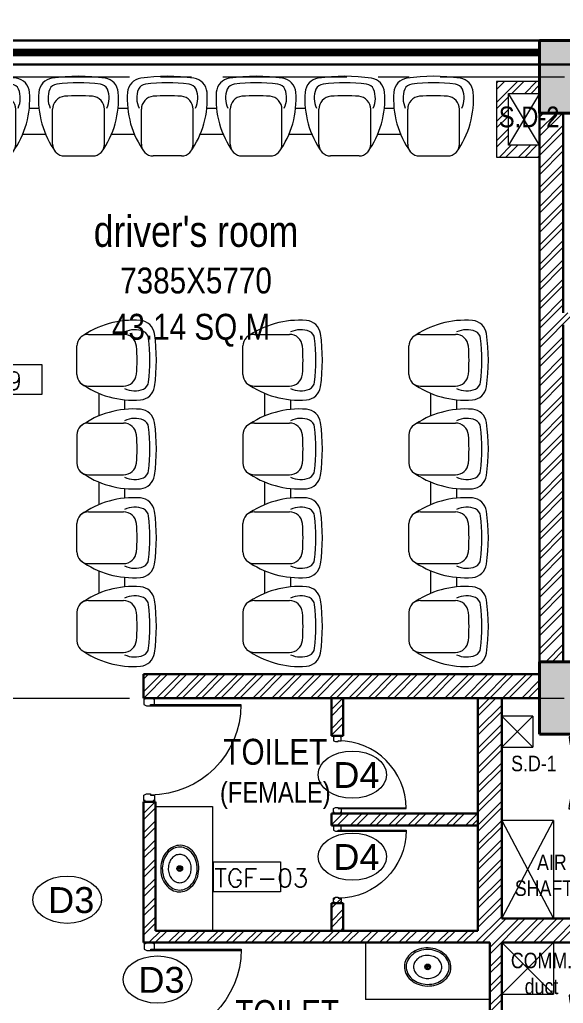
# Model space of a CAD drawing. Header units: millimetres. Extents: x 24487468 to 24959437, y -333213 to 842934.
# Drawn here: x 24743375 to 24748625, y 11110 to 20611 of the extents above; entities that cross this region are included whole.
import ezdxf

# ---------------------------------------------------------------- set-up
doc = ezdxf.new("R2010")
doc.units = ezdxf.units.MM
doc.header["$MEASUREMENT"] = 0
doc.linetypes.add('Centreline', pattern=[21, 12, -3, 3, -3])
doc.layers.get('0').update_dxf_attribs({"lineweight": 5})
for name, color, linetype, lineweight in [('A 0.13 dw', 175, 'Continuous', 5), ('A 0.13parapet partition', 32, 'Continuous', 13), ('A FURNITURE', 61, 'Continuous', 0), ('AREA', 7, 'Continuous', 5), ('COLUMN', 12, 'Continuous', 40), ('Fixture', 181, 'Continuous', 9), ('HACTH', 8, 'Continuous', 0), ('hatch', 9, 'Continuous', 0), ('p1 plan grid lck', 6, 'Continuous', 5), ('room number', 99, 'Continuous', 20), ('text', 7, 'Continuous', 15), ('TEXT ROOM', 3, 'Continuous', 15), ('wall', 53, 'Continuous', 15), ('Wall1', 37, 'Continuous', 30), ('WALL2', 4, 'Continuous', 15), ('win shutters', 140, 'Continuous', 25)]:
    doc.layers.add(name, color=color, linetype=linetype, lineweight=lineweight)
doc.styles.add('arial', font='times.ttf')
doc.styles.add('LABEL', font='arial.ttf', dxfattribs={"height": 18})
doc.styles.add('ordinary', font='arial.ttf')
doc.styles.add('ROMANS', font='romans__.ttf')
doc.styles.add('Tahoma', font='technic_.ttf')

# ---------------------------------------------------------------- blocks, each defined once
blk = doc.blocks.new('column 350')
at = {"layer": 'COLUMN', "ltscale": 100}
h = blk.add_hatch(color=256, dxfattribs=at)
h.dxf.hatch_style = 1
h.paths.add_polyline_path([(1327.5, 1037.5), (627.5, 1037.5), (627.5, 337.5), (1327.5, 337.5)])
blk.add_lwpolyline([(627.5, 1037.5), (1327.5, 1037.5), (1327.5, 337.5), (627.5, 337.5)], close=True, dxfattribs=at)
blk = doc.blocks.new('Door1000-flat-3')
at = {"layer": 'A 0.13 dw'}
for p, q in [((-38.00139302830212, 0.005206827539950609), (-38.00303728959989, -11.99523323355243)), ((38.00139302876778, -0.005206826841458678), (-38.00139302830212, 0.005206827539950609)), ((-50.00347719329875, -11.99358897237107), (-50.01046530390158, -62.99545923201367)), ((-50.01046530390158, -62.99545923201367), (-25.01119309896603, -74.99932483729208)), ((-38.00303728959989, -11.99523323355243), (-50.00347719329875, -11.99358897237107)), ((-25.01119309896603, -74.99932483729208), (11.99016327084973, -75.00439464265946)), ((11.99016327084973, -75.00439464265946), (11.9918075321475, -63.00395458156709)), ((11.9918075321475, -63.00395458156709), (49.99320056068245, -63.00916140875779)), ((37.99974876747001, -12.00564688793384), (38.00139302876778, -0.005206826841458678)), ((50.00018867116887, -12.00729114911519), (37.99974876747001, -12.00564688793384)), ((49.99320056068245, -63.00916140875779), (50.00018867116887, -12.00729114911519)), ((-50.13721044559497, -988.0293806078844), (-50.13022233510856, -937.0275103482418)), ((-50.13022233510856, -937.0275103482418), (-25.12766160757747, -925.0304958313354)), ((-25.12766160757747, -925.0304958313354), (11.8736947622383, -925.0355656367028)), ((11.8736947622383, -925.0355656367028), (11.87205050094053, -937.0360056977952)), ((11.87205050094053, -937.0360056977952), (49.87344352947548, -937.0412125249859)), ((11.87205050094053, -937.0360056977952), (885.9040901568951, -937.1557627225993)), ((11.8736947622383, -925.0355656367028), (885.8233476526802, -925.1553113731788)), ((49.87344352947548, -937.0412125249859), (49.86645541898906, -988.0430827846285)), ((-38.1367705417797, -988.0310248690657), (-50.13721044559497, -988.0293806078844)), ((-38.13841480307747, -1000.031464930158), (-38.1367705417797, -988.0310248690657)), ((37.86437125387602, -1000.04187858454), (-38.13841480307747, -1000.031464930158)), ((37.86601551517379, -988.0414385234471), (37.86437125387602, -1000.04187858454)), ((49.86645541898906, -988.0430827846285), (37.86601551517379, -988.0414385234471))]:
    blk.add_line(p, q, dxfattribs=at)
blk.add_lwpolyline([(885.9040901570115, -937.1557627225411), (885.9040901570115, -937.1557627225411, 0.4142135621632033), (11.99180753226392, -63.00395458145067)], format="xyb", dxfattribs=at)
blk = doc.blocks.new('URINAL-flat-2-flat-1')
at = {"layer": 'Fixture'}
for p, q in [((34897.57176498708, -102606.1023464886), (34897.57176498754, -102366.1023464886)), ((34850.06925389601, -102491.6706582317), (34889.38574853411, -102491.6874525258)), ((34889.39594628906, -102467.687454694), (34850.07950565091, -102467.6706604203))]:
    blk.add_line(p, q, dxfattribs=at)
for points in [[(34803.23513312137, -102430.8656328535, 0.01530723103409004), (34787.59023329662, -102408.0839972112, 0.03023485991108305), (34770.31236444553, -102387.2197758621, 0.08535588036881461), (34740.28998969705, -102363.7123551392, 0.06381699476917035), (34717.06556029944, -102355.3157720095, 0.03649214059911254), (34698.17537644145, -102352.4365593424, 0.02674426200095559), (34678.2690469838, -102351.8876375392, 0.01827426047079707), (34657.56747713976, -102353.1293521961, 0.01112514278290811), (34636.29157212307, -102355.6220489089, 0.01408369941245318), (34600.29513047612, -102361.5110767678, 0.02513790915614983), (34565.40596027346, -102370.0854678411, 0.03193888617414421), (34539.78675401688, -102379.6291726633, 0.0326163319996154), (34522.65697706386, -102388.7284102109, 0.1072540701345825), (34494.14518715185, -102415.3950024607, 0.06861865620666593), (34484.96439731051, -102434.3370258717, 0.02550323766750279), (34481.60188278556, -102446.5052935238, 0.01588715919811753), (34479.16953905963, -102459.3363713018, 0.009467757322889172), (34476.45119427016, -102479.2457980951)], [(34777.26231395325, -102444.4722803505, 0.008503308822152077), (34762.59285211354, -102422.4032922198, 0.01792366516471429), (34751.7793135664, -102407.9665844514, 0.03037671098312583), (34741.02754410193, -102396.2335997553, 0.1262884490894776), (34715.12423843285, -102380.8312505079, 0.02840547545499185), (34705.98066928028, -102378.6688600848, 0.02338999219451935), (34695.78941440373, -102377.3475165567, 0.02716971247289974), (34678.71920977964, -102376.8818852971, 0.01832531133658523), (34659.87437318033, -102378.0216979742, 0.01112291034730423), (34639.67845459271, -102380.3915601668, 0.01844600606168157), (34598.38766934921, -102387.4222449173, 0.02150180302350554), (34572.72735109285, -102393.9894073448, 0.02231289183886672), (34555.40218919702, -102400.1200492334, 0.02967666002032196), (34540.33674585214, -102407.31167282, 0.03875334645268248), (34527.9901868162, -102415.473679079, 0.1555523831096804), (34508.66013607208, -102442.3073496978, 0.0254770967195997), (34505.98692718521, -102452.0172926304, 0.01588736382129261), (34503.85592230794, -102463.2849962175, 0.00948934787147618), (34501.25787678792, -102482.3487809347)], [(34803.15208484663, -102528.3958465988, -0.01529889977957992), (34787.46840928623, -102551.1516501673, -0.03022852172505799), (34770.15503150912, -102571.9883924883, -0.0853546156334068), (34740.09266379138, -102595.4479044141, -0.06382302673518614), (34716.8539673069, -102603.8062988774, -0.03649645808286421), (34697.95890696323, -102606.6539321503, -0.02674743087740831), (34678.05167127412, -102607.1692701248, -0.01827616279740261), (34657.35224601347, -102605.8924295894, -0.01112590623689809), (34636.0806169553, -102603.3635273328, -0.0140837027313412), (34600.09425667254, -102597.4132052572, -0.02513790915710463), (34565.2197394704, -102588.7794094749, -0.03193888617768353), (34539.61682353728, -102579.1920883333, -0.03261633199875656), (34522.50256765762, -102570.0636915356, -0.1072540701303749), (34494.03623297566, -102543.3485816534, -0.06861865620558953), (34484.88771519449, -102524.3909505928, -0.02550323766998373), (34481.54592841445, -102512.2169741389, -0.01588715920488724), (34479.13543986739, -102499.3817726249, -0.009467757334111834), (34476.4510052806, -102479.4677452939)], [(34777.20246855787, -102514.7535015875, -0.008503308797950365), (34762.49544394272, -102536.7974752491, -0.01792366519614835), (34751.65733499581, -102551.215746351, -0.0303767109540499), (34740.88559955347, -102562.9304034947, -0.1262884491722847), (34714.95610085572, -102578.2886164203, -0.02840547564833685), (34705.80886235693, -102580.4354319763, -0.02338999203268213), (34695.61537197861, -102581.7394176244, -0.02716971251198945), (34678.54439912736, -102582.1759772155, -0.01832531138287921), (34659.70153098553, -102581.0040729563, -0.01112291035059462), (34639.50967761932, -102578.5998200392, -0.0184460060570988), (34598.23092568922, -102571.4988262266, -0.02150180303573711), (34572.58182868862, -102564.8879731504, -0.02231289190020548), (34555.26713255676, -102558.727834961, -0.02967666011054681), (34540.21395857586, -102551.5105649719, -0.03875334630159884), (34527.88131754834, -102543.3275440446, -0.155552383134212), (34508.59699325857, -102516.460992769, -0.02547709674565214), (34505.94032452686, -102506.7465113774, -0.01588736395577767), (34503.82851192413, -102495.4751949733, -0.009489347632174188), (34501.26293628162, -102476.4070133651)]]:
    blk.add_lwpolyline(points, format="xyb", dxfattribs=at)
for points in [[(34785.65217232856, -102404.6431341181), (34850.10641650821, -102404.6706661684), (34850.04234303965, -102554.6706524836), (34785.48513487785, -102554.6430764543)], [(34803.18502858712, -102430.8958517751), (34838.84520671761, -102430.9110842505), (34838.803558963, -102528.4110753564), (34803.15208484477, -102528.3958465988)]]:
    blk.add_lwpolyline(points, dxfattribs=at)
blk.add_circle((34689.97077294684, -102478.7085618647), 25.61741992319003, dxfattribs=at)
blk = doc.blocks.new('eg e-flat-1')
at = {"layer": 'Fixture'}
for p, q in [((-349.4913457017392, 194.5151288844645), (-349.4913457017392, -355.4848711155355)), ((850.5086542982608, 194.5151288844645), (850.5086542982608, -355.4848711155355)), ((268.8909047494253, -40.5979562347623), (232.1264038479785, -40.58949180323766)), ((250.5044220822779, -58.97597446994393), (250.5128865142437, -22.21147356805603)), ((850.5086542982608, -355.4848711155356), (-349.4913457017392, -355.4848711155355))]:
    blk.add_line(p, q, dxfattribs=at)
at = {"layer": 'Fixture', "linetype": 'Continuous'}
for points in [[(475.3902689876468, -47.89162610769357, 0.1176342565883263), (461.2673381499872, 21.1576542128693, 0.104469279667093), (413.7488304855294, 84.43311171284063, 0.09001578960148493), (343.9795753059411, 126.1542357026388, 0.08191994915921848), (256.483510697794, 143.5188248224268, 0.08191994915920903), (168.045691899792, 131.8636764537939, 0.09001578960148009), (95.71820106424732, 94.75390382357224, 0.1044692796670922), (44.19714141043829, 34.69249770840076, 0.1176342565883338), (25.62703960975705, -33.2958219307475, 0.1176342565883057), (39.7499704474167, -102.3451022508693, 0.1044692796670849), (87.26847811099219, -165.6205597512817, 0.09001578960148834), (157.0377332905805, -207.3416837406388, 0.08191994915920578), (244.5337978987277, -224.7062728604269, 0.08191994915920695), (332.9716166967296, -213.051124492235, 0.0900157896014802), (405.2991075322743, -175.9413518615722, 0.1044692796670951), (456.8201671869655, -115.8799457468418, 0.1176342565883402)], [(457.9752043251347, -43.56536553613143, 0.1186217001864142), (443.8283475057615, 19.16220487522542, 0.1046781721811095), (398.9134761218152, 76.25782332948532, 0.08956206646917378), (333.9571881696123, 113.1908449842992, 0.08118469889121774), (252.9182160167382, 127.6309605429526, 0.08118469889122752), (171.4989089002528, 115.5178117523846, 0.0895620664691798), (105.5114673359574, 80.46035906553624, 0.1046781721811044), (58.97974221545269, 24.6745734625243, 0.1186217001864013), (43.04210427226911, -37.62208250186853, 0.1186217001863946), (57.18896109076007, -100.3496529132254, 0.1046781721811069), (102.1038324747064, -157.4452713679264, 0.0895620664691756), (167.0601204269093, -194.3782930222992, 0.08118469889121599), (248.0990925797834, -208.8184085809526, 0.08118469889121414), (329.5183996962688, -196.7052597908257, 0.08956206646917471), (395.5058412605642, -161.6478071035362, 0.1046781721811045), (442.0375663819511, -105.8620215005243, 0.1186217001863946)], [(386.9129173502988, -42.15062925920063, 0.1182825673856775), (377.4852347401086, -0.780072875481057, 0.1046074595377274), (347.8566547771354, 36.77292462175615, 0.0897179636260996), (305.0648343453144, 61.01304662322601, 0.08143608252771127), (251.7752537927294, 70.37614500429368, 0.08143608252772175), (198.2858450870129, 62.23181181566552, 0.08971796362613145), (154.9518960027708, 38.97472112777039, 0.1046074595376878), (124.4738938988142, 2.107774421728397, 0.1182825673856714), (114.1043912462228, -39.03681877879934, 0.1182825673856961), (123.5320738572953, -80.40737516251892, 0.1046074595377135), (153.1606538202684, -117.9603726597561, 0.08971796362612645), (195.9524742512072, -142.200494661226, 0.08143608252774252), (249.2420548037922, -151.5635930427348, 0.08143608252772248), (302.7314635103909, -143.4192598541066, 0.08971796362612122), (346.0654125937508, -120.1621691662114, 0.1046074595377049), (376.5434146977075, -83.29522245972836, 0.1182825673856712)]]:
    blk.add_lwpolyline(points, format="xyb", close=True, dxfattribs=at)
at = {"layer": 'Fixture'}
for radius in [27.57337640710265, 18.38225093806843]:
    blk.add_circle((250.5086542982608, -40.59372401922053), radius, dxfattribs=at)
blk = doc.blocks.new('md1')
at = {"layer": 'A 0.13 dw'}
for p, q in [((-924.0408607013524, 1799.178878428706), (-936.0413006059825, 1799.177234167524)), ((-936.0413006059825, 1799.177234167524), (-936.0343124940991, 1748.175363907882)), ((-936.0343124940991, 1748.175363907882), (-911.0317517668009, 1736.178349390975)), ((-848.0397189036012, 1811.189732144179), (-924.0425049625337, 1811.179318489798)), ((-924.0425049625337, 1811.179318489798), (-924.0408607013524, 1799.178878428706)), ((-911.0317517668009, 1736.178349390975), (-874.0303953960538, 1736.183419196343)), ((-874.0320396572351, 1748.183859257435), (0, 1748.303616282239)), ((-874.0320396572351, 1748.183859257435), (-836.0306466296315, 1748.189066084626)), ((-874.0303953960538, 1736.183419196343), (-874.0320396572351, 1748.183859257435)), ((-874.0303953960538, 1736.183419196343), (-0.0807425044476986, 1736.303164932819)), ((-848.0380746424198, 1799.189292083087), (-848.0397189036012, 1811.189732144179)), ((-836.0376347377896, 1799.190936344268), (-848.0380746424198, 1799.189292083087)), ((-836.0306466296315, 1748.189066084626), (-836.0376347377896, 1799.190936344268)), ((-936.0413006059825, -50.87361788534326), (-936.0343124940991, 0.1282523742993362)), ((-936.0343124940991, 0.1282523742993362), (-911.0317517668009, 12.12526689120568)), ((-911.0317517668009, 12.12526689120568), (-874.0303953960538, 12.1201970858383)), ((-874.0303953960538, 12.1201970858383), (-874.0320396572351, 0.1197570247459225)), ((-874.0320396572351, 0.1197570247459225), (-836.0306466296315, 0.1145501975552179)), ((-874.0320396572351, 0.1197570247459225), (0, -5.820766091346741e-11)), ((-874.0303953960538, 12.1201970858383), (-0.0807425044476986, 12.00045134936227)), ((-836.0306466296315, 0.1145501975552179), (-836.0376347377896, -50.88732006208738)), ((-924.0408607013524, -50.87526214652462), (-936.0413006059825, -50.87361788534326)), ((-924.0425049625337, -62.875702207617), (-924.0408607013524, -50.87526214652462)), ((-848.0397189036012, -62.88611586199841), (-924.0425049625337, -62.875702207617)), ((-848.0380746424198, -50.88567580090603), (-848.0397189036012, -62.88611586199841)), ((-836.0376347377896, -50.88732006208738), (-848.0380746424198, -50.88567580090603))]:
    blk.add_line(p, q, dxfattribs=at)
for points in [[(0, 1748.303616282181), (0, 1748.303616282181, -0.4142135621632033), (-873.9122826270759, 874.1518081410904)], [(0, 0), (0, 0, 0.4142135621632033), (-873.9122826270759, 874.1518081410904)]]:
    blk.add_lwpolyline(points, format="xyb", dxfattribs=at)
blk = doc.blocks.new('tiolet21')
at = {"layer": 'hatch', "ltscale": 100}
h = blk.add_hatch(dxfattribs=at)
h.set_pattern_fill('ANSI32', color=256, scale=350)
h.set_pattern_definition([(45, (-1761.972526943311, 2665.000034394089), (-92.80776503073436, 92.80776503073437), []), (45, (-1700.100683693311, 2665.000034394089), (-92.80776503073436, 92.80776503073437), [])])
h.paths.add_polyline_path([(-564.4725253134966, 5650.000045602114), (-794.4725253134966, 5650.000045602146), (-794.4725253172219, 3402.869595926546), (-3908.945054169745, 3402.869595926546), (-3908.945054169745, 4647.459055013867), (-4023.945052810014, 4647.459055013867), (-4023.945052810013, 3287.869595926546), (-679.4725253172219, 3287.869595926546), (-679.4725253172219, 1818.66774797978), (-829.4725323580205, 1818.667747979896), (-829.4725323580205, 1703.667747979896), (-679.4725253172219, 1703.66774797978), (-679.4725253209472, 260.0000231860322), (-1579.472525320947, 260.0000231860322), (-1579.472525317222, 1818.667751467525), (-1694.472376175225, 1818.667751467525), (-1694.472412694246, 1295.000023186905), (-3908.945054609329, 1295.000023186906), (-3908.739523574477, 2287.832924168819), (-4023.739522121614, 2287.832924168818), (-4023.73952104128, 2287.825036319089), (-4023.945053890347, 680.036694952054), (-3908.945054329932, 680.0366949518202), (-3908.945054572076, 1180.000023186905), (-1694.472420714796, 1180.000023186906), (-1694.472525320947, -319.9999768036078), (-1579.472525320947, -319.9999768046628), (-1579.472525320947, 30.00002318603219), (-679.4725253209472, 30.00002318603219), (-679.4725253209472, -319.9999768129137), (-564.4725253209472, -319.9999768139678), (-564.4725253172219, 1825.000015385449), (385, 1825.000015384052), (385, 750.0000070387614), (500, 750.0000070387614), (500, 2055.000015383819), (-564.4725253172219, 2055.000015385449), (-564.4725253172219, 3290.000022423716), (385, 3290.000022423716), (385, 2805.000022423716), (500, 2805.000022423716), (500, 3405.000022423716), (500.0000000037255, 4549.999969773839), (385, 4549.999969773839), (385, 3520.000022423716), (-564.4725253172219, 3520.000022423716)])
h = blk.add_hatch(dxfattribs=at)
h.set_pattern_fill('ANSI32', color=256, scale=350)
h.set_pattern_definition([(45, (-1501.972525357261, 4526.434820764443), (-92.80776503073436, 92.80776503073437), []), (45, (-1440.100682107261, 4526.434820764443), (-92.80776503073436, 92.80776503073437), [])])
h.paths.add_polyline_path([(-794.4725253153449, 4535.000022423366), (-2123.575288067845, 4535.000022423366), (-2123.575288601927, 4534.996124486337), (-2180.575287319434, 4535.003934440646), (-2209.472525399178, 4535.000022423366), (-2209.472525395453, 4420.000022423366), (-2123.575288067845, 4420.000022423366), (-2123.575288601927, 4420.003920360628), (-2180.575287319434, 4419.99611040632), (-2180.574054168694, 4410.996110490802), (-2189.574053966259, 4410.994877340148), (-2189.568813075636, 4372.744877699193), (-2170.817580346671, 4363.747446847578), (-2143.067580971056, 4363.751249062134), (-2143.068814121796, 4372.751248977653), (-2114.568814762999, 4372.755153954807), (-2114.574055653622, 4411.005153595762), (-2123.574055451187, 4411.00392044511), (-2123.575288067845, 4420.000022423366), (-2180.575287855446, 4420.000022423366), (-2180.575287319434, 4419.99611040632), (-2123.575288601927, 4420.003920360628), (-794.4725253155356, 4420.000022423366)])
h.paths.add_polyline_path([(-2094.456768479198, 5650.000045602324), (-2209.456768479198, 5650.00004560234), (-2209.456768479198, 5285.000020264444), (-2180.472525293143, 5285.000020264444), (-2180.4725247578, 5285.003927400549), (-2123.472526040207, 5284.996117446241), (-2094.456768479198, 5285.000020264444)])
h.paths.add_polyline_path([(-1487.629383472047, 4363.841055070311), (-2143.067580971056, 4363.751249062134), (-2170.817580346671, 4363.747446847578), (-2189.568813075636, 4372.744877699193), (-2189.574053966259, 4410.994877340148), (-2180.574054168694, 4410.996110490802), (-2180.575287319434, 4419.99611040632), (-2123.575288601927, 4420.003920360628), (-2123.574055451187, 4411.00392044511), (-2114.574055653622, 4411.005153595762), (-2114.568814762999, 4372.755153954788), (-1487.568828869642, 4372.841063451758, -0.4015316751056913), (-2114.479085215085, 3717.875018581495), (-2114.473759393469, 3679.005160466896), (-2123.473759190947, 3679.003927316243), (-2123.47252550516, 3670.000022423599), (-2094.472525391728, 3670.000022423599), (-2094.472525399178, 3402.869595926546), (-2209.472525399178, 3402.869595926546), (-2209.472525399178, 3670.000022423599), (-2180.472525292847, 3670.000022423599), (-2180.47375790854, 3678.996117361935), (-2189.473757706019, 3678.994884211282), (-2189.478998596729, 3717.244883852237), (-2170.730232169244, 3726.24745283166), (-2142.980232793629, 3726.251255046216), (-2142.978999642889, 3717.251255130609, 0.4101977126728351)])
at = {"ltscale": 100}
for p, q in [((-199.999999910593, 5880.000045602588), (-199.9999999106245, 5650.000045602064)), ((-4023.739522121614, 2287.832924168819), (-4023.73952104128, 2287.825036319089)), ((-1694.472525320947, -319.9999768036068), (-564.4725253209472, -319.9999768139678))]:
    blk.add_line(p, q, dxfattribs=at)
at = {"layer": 'A 0.13parapet partition', "linetype": 'Continuous', "extrusion": (7.450237742297008e-07, -7.45023808870127e-07, 0.999999999999445)}
for p, q in [((-3233.94509704411, 1295.000023186905), (-3233.945072695613, 1818.667818885995, 0.000390144957595151)), ((-3233.945072695613, 1818.667818885995, 0.000390144957595151), (-3183.945072695613, 1818.667815399123, 0.0003342681719300522)), ((-3183.94509704411, 1295.000019700034, -5.587678566509879e-05), (-3183.945072695613, 1818.667815399123, 0.0003342681719300522)), ((-2508.94509704411, 1294.999989477656, -0.0005587678557855201), (-2508.945072695613, 1818.667785176745, -0.0001686228981903691)), ((-2508.945072695613, 1818.667785176745, -0.0001686228981903691), (-2458.945072695613, 1818.667781689874, -0.0002244996838554679)), ((-2458.94509704411, 1294.999985990784, -0.0006146446414506189), (-2458.945072695613, 1818.667781689874, -0.0002244996838554679))]:
    blk.add_line(p, q, dxfattribs=at)
at = {"layer": 'Fixture', "extrusion": (7.450237742297008e-07, -7.45023808870127e-07, 0.999999999999445)}
for p, q in [((-3908.94507592544, 1749.200280182762, 0.0008412810373279456), (-3233.94507592544, 1749.200248797191, 0.0003383899663416123)), ((-3183.94507592544, 1749.200246473512, 0.0002825131815424255), (-2508.94507592544, 1749.200215087942, -0.0002203778894439077)), ((-2458.94507592544, 1749.200212764292, -0.000276254674243095), (-1694.472381021827, 1749.200177218503, -0.0008458050331767774)), ((-3444.323924865574, 1523.675460968865, 0.0003271058739739985), (-3233.945086412132, 1523.675451186253, 0.0001703686304419527)), ((-2719.323924865574, 1523.675427259615, -0.0002316619818115216), (-2508.945086412132, 1523.675417477003, -0.0003883992253435674)), ((-1994.323924865574, 1523.675393550395, -0.0007904298375970421), (-1694.472396750003, 1523.675379607303, -0.001013826365172862))]:
    blk.add_line(p, q, dxfattribs=at)
at = {"layer": 'Fixture', "extrusion": (-7.450237742297008e-07, -7.45023808870127e-07, 0.999999999999445)}
for p, q in [((-3698.566216308624, 1523.675460903323, 0.0001567372435320466), (-3908.945054762065, 1523.675451120711)), ((-2974.415952581912, 1523.675427259615, -0.0002316619818115216), (-3184.794791035354, 1523.675417477003, -0.0003883992253435674)), ((-2249.415952581912, 1523.675393550395, -0.0007904298375970421), (-2459.794791035354, 1523.675383767782, -0.0009471670811290879))]:
    blk.add_line(p, q, dxfattribs=at)
at = {"layer": 'HACTH', "ltscale": 100}
for p, q in [((-264.4725253134966, 5175.000114389113), (-564.4725253134966, 5475.000114389171)), ((-564.4725253134966, 5175.000114389171), (-264.4725253134966, 5475.000114389113)), ((-264.4725253134966, 5475.000114389113), (-564.4725253134966, 5475.000114389171)), ((-264.4725253134966, 5475.000114389288), (-264.4725253134966, 5175.000114389113)), ((-564.4725253134966, 5175.000114389171), (-264.4725253134966, 5175.000114389113)), ((-64.47252531349659, 4467.499999618885), (-564.4725253172219, 4467.499999620748)), ((-564.4725253172219, 4467.499999620748), (-64.47252531349659, 3520.000022423716)), ((-564.4725253209472, 3520.000022423599), (-64.47252531349659, 4467.499999618885)), ((-64.47252531349659, 4467.499999618885), (-64.47252531349659, 3520.000022423716)), ((-564.4725253246725, 3290.000022423716), (-64.47252532467246, 2790.000022423716)), ((-564.4725253246725, 2790.000022423716), (-64.47252531722188, 3290.000022423716)), ((-64.47252532467246, 3290.000022423599), (-64.47252532467246, 2790.000022423716)), ((-564.4725253246725, 2790.000022423716), (-64.47252532467246, 2790.000022423716)), ((-64.47252532094717, 825.000015384634), (-564.4725253172219, 1825.000015385449)), ((-564.4725253172219, 825.0000153854489), (-64.47252532467246, 1825.000015384634)), ((-64.47252532467246, 1825.000015384634), (-64.47252532094717, 825.000015384634)), ((-64.47252532094717, 825.000015384634), (-564.4725253172219, 825.0000153854489))]:
    blk.add_line(p, q, dxfattribs=at)
at = {"layer": 'Wall1', "ltscale": 100}
for p, q in [((-4023.945052810013, 5880.000045605731), (-199.999999910593, 5880.000045602588)), ((-4023.945052810013, 5650.000045602588), (-4023.945052810013, 5880.000045605731)), ((-4023.945052810013, 5650.000045602588), (-199.4725253134966, 5650.000045602064)), ((-2209.456768479198, 5650.000045604334), (-2209.456768479198, 5285.000020264328)), ((-2094.456768479198, 5650.000045604218), (-2094.456768479198, 5285.000020264444)), ((-794.4725253134966, 5650.000045602588), (-794.4725253172219, 3402.869595926546)), ((-564.4725253134966, 5650.000045602763), (-564.4725253172219, 3520.000022423716)), ((-2209.456768479198, 5285.000020264444), (-2094.456768479198, 5285.000020264444)), ((-4023.945052810013, 3287.869595926546), (-4023.945052810013, 4647.459055013867)), ((-3908.945054169744, 4647.459055013867), (-4023.945052810013, 4647.459055013867)), ((-3908.945054169744, 3402.869595926546), (-3908.945054169744, 4647.459055013867)), ((-2209.472525399178, 4535.000022423483), (-2209.472525395453, 4420.000022423483)), ((-2209.472525399178, 4535.000022423366), (-794.4725253172219, 4535.000022423366)), ((385, 3520.000022423716), (385, 4549.999969773839)), ((500, 4549.999969773839), (385, 4549.999969773839)), ((500, 3405.000022423716), (500.0000000037253, 4549.999969773839)), ((-2209.472525395453, 4420.000022423366), (-794.4725253172219, 4420.000022423366)), ((-2209.472525399178, 3670.000022423599), (-2209.472525399178, 3402.869595926546)), ((-2094.472525391728, 3670.000022423599), (-2209.472525399178, 3670.000022423599)), ((-2094.472525391728, 3670.000022423599), (-2094.472525399178, 3402.86959592643)), ((-564.4725253172219, 3520.000022423716), (385, 3520.000022423716)), ((-3908.945054169744, 3402.869595926546), (-794.4725253172219, 3402.869595926546)), ((500, 2805.000022423599), (500, 3405.000022423716)), ((-4023.945052810013, 3287.869595926546), (-679.4725253172219, 3287.869595926546)), ((-679.4725253172219, 3287.869595926546), (-679.4725253172219, 1818.66774797978)), ((-564.4725253172219, 3290.000022423716), (-564.4725253172219, 2055.000015385449)), ((-564.4725253172219, 3290.000022423716), (385, 3290.000022423716)), ((385, 2805.000022423716), (385, 3290.000022423716)), ((500, 2805.000022423716), (385, 2805.000022423716)), ((-4023.945053890347, 680.036694952054), (-4023.739522121614, 2287.832924168819)), ((-3908.739523574477, 2287.832924168819), (-4023.739522121614, 2287.832924168819)), ((-3908.945054609329, 1295.000023186905), (-3908.739523574477, 2287.832924168819)), ((500, 2055.000015383819), (-564.4725253172219, 2055.000015385449)), ((500, 750.0000070387614), (500, 2055.000015383761)), ((-1694.472412694246, 1295.000023186905, -0.0006247899951285387), (-1694.472376175225, 1818.667751467525, -0.0008273796901151289)), ((-1694.472376175225, 1818.667751467525, -0.0006684652403126108), (-1579.472525317222, 1818.667751467525, -0.000592727886385383)), ((-1579.472525317222, 1818.667751467525), (-1579.472525320947, 260.0000231860322)), ((-829.4725323580205, 1818.667747979896), (-679.4725253172219, 1818.66774797978)), ((-829.4725323580205, 1703.667747979896), (-829.4725323580205, 1818.667747979896)), ((-564.4725253172219, 1825.000015385449), (-564.4725253209472, -319.9999768139678)), ((385, 1825.000015384052), (-564.4725253172219, 1825.000015385449)), ((385, 750.0000070387614), (385, 1825.000015384052)), ((-829.4725323580205, 1703.667747979896), (-679.4725253172219, 1703.66774797978)), ((-679.4725253172219, 1703.66774797978), (-679.4725253209472, 260.0000231860322)), ((-3908.945054609329, 1295.000023186905), (-1694.472412694246, 1295.000023186905)), ((-1579.472525320947, 260.0000231860322), (-1579.472525317222, 1295.000023186905)), ((-3908.945054329932, 680.0366949518211), (-3908.945054572076, 1180.000023186905)), ((-3908.945054572076, 1180.000023186905), (-1694.472420714796, 1180.000023186905)), ((-1694.472525320947, -319.9999768036068), (-1694.472420714796, 1180.000023186672, -0.000580300305072598)), ((-3908.945054329932, 680.0366949518211), (-4023.945053894073, 680.036694952054)), ((500, 750.0000070387614), (385, 750.0000070387614)), ((-679.4725253209472, 260.0000231860322), (-1579.472525320947, 260.0000231860322)), ((-1579.472525324672, -319.9999768130365), (-1579.472525324672, 30.00002318603219)), ((-679.4725253209472, 30.00002318603219), (-1579.472525324672, 30.00002318603219)), ((-1579.472525320947, 30.00002318603219), (-1579.472525320947, -319.9999768130365)), ((-679.4725253209472, 30.00002318603219), (-679.4725253209472, -319.9999768139096))]:
    blk.add_line(p, q, dxfattribs=at)
at = {"layer": 'A 0.13 dw', "xscale": -1, "rotation": 180}
for p in [(-3969.168650146574, 4649.968580675486), (-3966.239522848278, 2287.832924169168)]:
    blk.add_blockref('Door1000-flat-3', p, dxfattribs=at)
at = {"layer": 'A 0.13 dw', "xscale": 0.7499724901504649, "yscale": 0.7499724901504649, "zscale": 0.7499724901504649}
blk.add_blockref('Door1000-flat-3', (-2151.972525399178, 5285.000022423133), dxfattribs=at)
at = {"layer": 'A 0.13 dw', "yscale": 0.7499724901504649, "zscale": 0.7499724901504649}
for p, xscale, rotation in [((-2151.972525399178, 3670.000022423832), -0.7499724901504649, 180), ((-829.4725323580205, 1761.167747980711), 0.7499724901504649, 270)]:
    blk.add_blockref('Door1000-flat-3', p, dxfattribs=dict(at, xscale=xscale, rotation=rotation))
at = {"layer": 'A 0.13 dw'}
blk.add_blockref('Door1000-flat-3', (-3966.44505437091, 680.0366949515883), dxfattribs=at)
at = {"layer": 'Fixture', "extrusion": (7.450237742297013e-07, -7.450238088701287e-07, 0.999999999999445), "xscale": -1, "rotation": 89.99999733613609}
for p in [(-106051.114133867, 36192.57656848637, -0.003374171831581924), (-105326.1141338518, 36192.57653477711, -0.003392797425932806), (-104601.1141338516, 36192.57650106781, -0.003411423020294749)]:
    blk.add_blockref('URINAL-flat-2-flat-1', p, dxfattribs=at)
at = {"layer": 'wall', "rotation": 90}
blk.add_blockref('eg e-flat-1', (-3714.42992528528, 3752.360941628285), dxfattribs=at)
at = {"layer": 'wall'}
blk.add_blockref('eg e-flat-1', (-1529.98117961362, 3093.354467041965), dxfattribs=at)
at = {"layer": 'WALL2', "xscale": -0.4001994771859112, "yscale": 0.4001994771859112, "zscale": 0.4001994771859112}
blk.add_blockref('md1', (87.9068102389574, 4575.164876694529), dxfattribs=at)
at = {"layer": 'WALL2', "xscale": 0.4001994771859112, "yscale": 0.4001994771859112, "zscale": 0.4001994771859112, "rotation": 180}
for p in [(87.9068102389574, 2779.835115502909), (87.9068102389574, 724.8351001180417)]:
    blk.add_blockref('md1', p, dxfattribs=at)
at = {"layer": 'text', "attachment_point": 2, "style": 'LABEL'}
for s, insert, char_height, width in [('{\\fTechnic|b0|i0|c2|p2;TOILET\\P\\H0.8x;(FEMALE)}', (-2750.983476605266, 5255.936547045276), 250, 5130.900304775191), ('\\pi-450,l600,t600;{\\fTechnic|b0|i0|c2|p2; S.D-1}', (-352.9516563676298, 5092.874470399751), 150, 4499.813624415048), ('\\pi-450,l600,t600;{\\fTechnic|b0|i0|c2|p2;AIR \\PSHAFT-1}', (-155.1859530434012, 4138.6585626835), 150, 4499.813624415048), ('\\pi-450,l600,t600;{\\fTechnic|b0|i0|c2|p2;COMM.\\Pduct}', (-255.3396850787103, 3190.245636455627), 150, 4499.813624415048), ('{\\fTechnic|b0|i0|c2|p2;TOILET\\P\\H0.8x;(MALE)}', (-2637.075515322387, 2732.636386500584), 250, 5790.03070493363), ('\\pi-450,l600,t600;{\\fTechnic|b0|i0|c2|p2;AC.\\Pduct\\P=1}', (-354.3793375194073, 1614.011718330788), 150, 4499.813624415048), ('{\\fTechnic|b0|i0|c2|p2;TOILET\\P\\H0.8x;(disable)}', (-2788.512122228742, 950.2970035814214), 250, 5790.03070493363)]:
    blk.add_mtext(s, dxfattribs=dict(at, insert=insert, char_height=char_height, width=width))
blk = doc.blocks.new('4')
at = {"layer": 'A FURNITURE'}
for p, q in [((59429.37870597417, -441768.7031213799), (59090.66927743593, -441768.7031213799)), ((59541.87870597417, -442156.2031213799), (59541.87870597417, -441881.2031213799)), ((59429.37870597417, -442268.7031213799), (59090.66927743593, -442268.7031213799)), ((59080.73910332903, -442493.7431424918), (59080.73910332903, -442400.8000883253)), ((59330.73910332903, -442557.1078165884), (59330.73910332903, -442337.4354142287)), ((59429.37870597419, -442625.8401094371), (59090.66927743594, -442625.8401094371)), ((59541.87870597419, -442738.3401094371), (59541.87870597417, -443013.3401094371)), ((59429.37870597418, -443125.8401094371), (59090.66927743595, -443125.8401094372)), ((59080.73910332905, -443350.880130549), (59080.73910332903, -443257.9370763825)), ((59330.73910332904, -443414.2448046456), (59330.73910332903, -443194.5724022859)), ((59429.37870597419, -443482.9770974943), (59090.66927743595, -443482.9770974944)), ((59541.87870597419, -443870.4770974944), (59541.8787059742, -443595.4770974944)), ((59429.37870597419, -443982.9770974944), (59090.66927743595, -443982.9770974944)), ((59080.73910332906, -444208.0171186062), (59080.73910332905, -444115.0740644397)), ((59330.73910332905, -444271.3817927028), (59330.73910332905, -444051.7093903431)), ((59429.3787059742, -444340.1140855515), (59090.66927743596, -444340.1140855516)), ((59541.8787059742, -444452.6140855515), (59541.8787059742, -444727.6140855515)), ((59429.3787059742, -444840.1140855515), (59090.66927743596, -444840.1140855515))]:
    blk.add_line(p, q, dxfattribs=at)
for centre, radius, start, end in [((58940.06706563438, -441784.2866415229), 150, 94.96079530252005, 171.5173801341053), ((58993.98779533755, -442503.7354933434), 871.4580195480423, 54.13626616450118, 94.40227027706693), ((60511.84570303869, -442018.7031213799), 1739.163041046795, 171.5173801341053, 188.4826198658947), ((58935.26316660039, -441819.1368997219), 87.50000000000001, 115.3851481889734, 172.7857804533994), ((58982.96257866144, -441953.401630023), 229.70570908824, 64.6562247125165, 111.7745978366519), ((60511.84570303869, -442018.7031213799), 1676.663041046795, 172.7857804533994, 187.2142195439537), ((59090.66927743594, -441893.7031213799), 125, 89.9999999996665, 174.973467823838), ((59429.37870597419, -441881.2031213799), 112.5, 0, 89.9999999996665), ((60511.84570303869, -442018.7031213799), 1551.663041046795, 174.973467823838, 185.026532176162), ((58935.2631666004, -442218.269343038), 87.50000000000001, 187.2142195439537, 244.6148518113279), ((58993.98779533753, -441533.6707494166), 871.4580195480423, 265.5977297235981, 305.8637338357691), ((59090.66927743595, -442143.7031213799), 125, 185.026532176162, 269.9999999996665), ((59429.3787059742, -442156.2031213799), 112.5, 269.9999999996665, 0), ((58940.06706563439, -442253.119601237), 150, 188.4826198658947, 265.0392046971477), ((58982.96257866144, -442084.0046127369), 229.70570908824, 248.2254021630384, 295.3437752874835), ((58940.0670656344, -442641.4236295801), 150, 94.96079530252005, 171.5173801341053), ((58993.98779533755, -443360.8724814006), 871.4580195480423, 54.13626616450118, 94.40227027706693), ((60511.84570303869, -442875.8401094371), 1739.163041046795, 171.5173801341053, 188.4826198658947), ((58935.26316660039, -442676.2738877791), 87.50000000000001, 115.3851481889734, 172.7857804533994), ((58982.96257866145, -442810.5386180801), 229.70570908824, 64.6562247125165, 111.7745978366519), ((60511.84570303869, -442875.8401094371), 1676.663041046795, 172.7857804533994, 187.2142195439537), ((59090.66927743595, -442750.8401094371), 125, 89.9999999996665, 174.973467823838), ((59429.3787059742, -442738.3401094371), 112.5, 0, 89.9999999996665), ((60511.84570303869, -442875.8401094371), 1551.663041046795, 174.973467823838, 185.026532176162), ((58935.26316660042, -443075.4063310952), 87.50000000000001, 187.2142195439537, 244.6148518113279), ((59090.66927743597, -443000.8401094371), 125, 185.026532176162, 269.9999999996665), ((59429.3787059742, -443013.3401094371), 112.5, 269.9999999996665, 0), ((58940.06706563441, -443110.2565892942), 150, 188.4826198658947, 265.0392046971477), ((58982.96257866146, -442941.1416007942), 229.70570908824, 248.2254021630384, 295.3437752874835), ((58993.98779533754, -442390.8077374737), 871.4580195480423, 265.5977297235981, 305.8637338357691), ((58940.06706563441, -443498.5606176372), 150, 94.96079530252005, 171.5173801341053), ((58993.98779533757, -444218.0094694577), 871.4580195480423, 54.13626616450118, 94.40227027706693), ((60511.84570303871, -443732.9770974944), 1739.163041046795, 171.5173801341053, 188.4826198658947), ((58935.26316660042, -443533.4108758363), 87.50000000000001, 115.3851481889734, 172.7857804533994), ((58982.96257866146, -443667.6756061373), 229.70570908824, 64.6562247125165, 111.7745978366519), ((60511.84570303871, -443732.9770974944), 1676.663041046795, 172.7857804533994, 187.2142195439537), ((59090.66927743598, -443607.9770974944), 125, 89.9999999996665, 174.973467823838), ((59429.37870597421, -443595.4770974944), 112.5, 0, 89.9999999996665), ((60511.84570303871, -443732.9770974944), 1551.663041046795, 174.973467823838, 185.026532176162), ((58935.26316660042, -443932.5433191524), 87.50000000000001, 187.2142195439537, 244.6148518113279), ((59090.66927743598, -443857.9770974944), 125, 185.026532176162, 269.9999999996665), ((59429.37870597422, -443870.4770974944), 112.5, 269.9999999996665, 0), ((58940.06706563442, -443967.3935773515), 150, 188.4826198658947, 265.0392046971477), ((58982.96257866146, -443798.2785888514), 229.70570908824, 248.2254021630384, 295.3437752874835), ((58993.98779533755, -443247.944725531), 871.4580195480423, 265.5977297235981, 305.8637338357691), ((58940.06706563442, -444355.6976056945), 150, 94.96079530252005, 171.5173801341053), ((58993.98779533758, -445075.146457515), 871.4580195480423, 54.13626616450118, 94.40227027706693), ((58935.26316660042, -444390.5478638935), 87.50000000000001, 115.3851481889734, 172.7857804533994), ((58982.96257866147, -444524.8125941945), 229.70570908824, 64.6562247125165, 111.7745978366519), ((60511.84570303871, -444590.1140855515), 1739.163041046795, 171.5173801341053, 188.4826198658947), ((60511.84570303871, -444590.1140855515), 1676.663041046795, 172.7857804533994, 187.2142195439537), ((59090.66927743598, -444465.1140855516), 125, 89.9999999996665, 174.973467823838), ((59429.37870597422, -444452.6140855515), 112.5, 0, 89.9999999996665), ((60511.84570303871, -444590.1140855515), 1551.663041046795, 174.973467823838, 185.026532176162), ((58935.26316660042, -444789.6803072096), 87.50000000000001, 187.2142195439537, 244.6148518113279), ((59090.66927743598, -444715.1140855516), 125, 185.026532176162, 269.9999999996665), ((59429.37870597422, -444727.6140855516), 112.5, 269.9999999996665, 0), ((58940.06706563443, -444824.5305654086), 150, 188.4826198658947, 265.0392046971477), ((58982.96257866147, -444655.4155769086), 229.70570908824, 248.2254021630384, 295.3437752874835), ((58993.98779533756, -444105.0817135882), 871.4580195480423, 265.5977297235981, 305.8637338357691)]:
    blk.add_arc(centre, radius, start, end, dxfattribs=at)
blk = doc.blocks.new('*U36')
at = {"layer": 'room number'}
blk.add_lwpolyline([(45.85415721898534, 40.3767143509852), (45.85415721898534, 240.3767143509851), (490.8767006695271, 240.3767143509851), (490.8767006695271, 40.37671435098515)], close=True, dxfattribs=at)
at = {"layer": 'room number', "style": 'ROMANS'}
blk.add_attdef('ROOM_NUM', (53.07551611214876, 72.5178939560894), '', height=120, dxfattribs=at)

msp = doc.modelspace()

# ---------------------------------------------------------------- hatches: boundary and pattern name
at = {"layer": 'hatch', "ltscale": 100}
h = msp.add_hatch(dxfattribs=at)
h.set_pattern_fill('ANSI32', color=256, scale=350)
h.set_pattern_definition([(45, (24748187.48034782, 19648.36946014801), (-92.80776503073436, 92.80776503073437), []), (45, (24748249.35219107, 19648.36946014801), (-92.80776503073436, 92.80776503073437), [])])
h.paths.add_polyline_path([(24748394.98034782, 20013.70295005071), (24747979.98034782, 20013.70295005071), (24747979.98034782, 19283.03597024531), (24748394.98034782, 19283.03597024531), (24748394.98034782, 19398.03597024531), (24748094.98034782, 19398.03597024531), (24748094.98034782, 19898.70295004454), (24748394.98034782, 19898.70295004454)])
h = msp.add_hatch(dxfattribs=at)
h.set_pattern_fill('ANSI32', color=256, scale=350)
h.set_pattern_definition([(45, (24749620.13266535, 17058.70296163969), (-92.80776503073436, 92.80776503073437), []), (45, (24749682.0045086, 17058.70296163969), (-92.80776503073436, 92.80776503073437), [])])
h.paths.add_polyline_path([(24748624.98034782, 17662.70296164165), (24750845.28498288, 17662.70296163988), (24750845.28498288, 17777.70296163988), (24748624.98034782, 17777.70296164165), (24748624.98034782, 19708.70295004685), (24748394.98034782, 19708.70295004705), (24748394.98034782, 14408.70297323253), (24748624.98034782, 14408.70297323233)])
h = msp.add_hatch(dxfattribs=at)
h.set_pattern_fill('ANSI32', color=256, scale=350)
h.set_pattern_definition([(45, (24746482.8258795, 14173.70304202184), (-92.80776503073436, 92.80776503073437), []), (45, (24746544.69772274, 14173.70304202184), (-92.80776503073436, 92.80776503073437), [])])
h.paths.add_polyline_path([(24744570.58961575, 14288.70304202367), (24748395.06214324, 14288.70304202367), (24748395.06214324, 14058.70304202), (24744570.58961575, 14058.70304202)])

# ---------------------------------------------------------------- linework, layer by layer
at = {"ltscale": 100}
msp.add_lwpolyline([(24720394.53466793, 6308.702996435168), (24720394.53466793, 7708.702996418678), (24715894.53467588, 7708.788668209105), (24715894.53467589, 26408.78859865264), (24741596.11709263, 26408.70292683836), (24741596.11709262, 20408.7029500551), (24755595.58961794, 20408.70295004628), (24755596.11709261, 1708.703019603156), (24744854.00719387, 1708.703019603476), (24744854.00719387, -266.2969340248383), (24741594.00719387, -266.2969340248383), (24741594.00719386, -10291.29693402554), (24727892.95224448, -10291.29693402516), (24727893.47971917, -4291.296957210667), (24727893.47971918, 6308.685775090522), (24720394.53466793, 6308.702996435168)], dxfattribs=at)
at = {"layer": 'hatch', "ltscale": 100}
msp.add_lwpolyline([(24744570.58961575, 14288.70304202367), (24748395.06214324, 14288.70304202367), (24748395.06214324, 14058.70304202), (24744570.58961575, 14058.70304202)], close=True, dxfattribs=at)
at = {"layer": 'p1 plan grid lck', "linetype": 'Centreline', "ltscale": 100}
for p, q in [((24709635.2461448, 20058.70295004704), (24762025.01802193, 20058.70295004681)), ((24709634.19119542, 14058.70297323359), (24762023.96307255, 14058.70297323266))]:
    msp.add_line(p, q, dxfattribs=at)
at = {"layer": 'text', "ltscale": 100}
for centre in [(24746587.37434134, 13318.52824214596), (24746587.37434134, 12526.96796208882), (24743832.83228582, 12110.77031591773), (24744704.737071, 11340.00787431264)]:
    msp.add_ellipse(centre, major_axis=(-331.2077022343874, 0), ratio=0.6890419559582276, dxfattribs=at)
at = {"layer": 'Wall1', "ltscale": 100}
for p, q in [((24741596.11709262, 20408.70295005286), (24754097.19178706, 20408.70295004154)), ((24741595.58961794, 20178.70295005309), (24753867.19178706, 20178.70295004177)), ((24748394.98034782, 14408.70297323208), (24748394.98034782, 19708.70295004657)), ((24748624.98034782, 17777.70296164165), (24748624.98034782, 19708.70295004646)), ((24748624.98034782, 14408.70297323191), (24748624.98034782, 17662.70296164165))]:
    msp.add_line(p, q, dxfattribs=at)
at = {"layer": 'WALL2', "ltscale": 100}
for p, q in [((24748394.9803399, 19898.70295005082), (24748094.98034782, 19398.03597024531)), ((24748394.98034782, 19398.03597024531), (24748094.98034782, 19898.70295004454))]:
    msp.add_line(p, q, dxfattribs=at)
for points in [[(24747979.98034782, 20013.70295005071), (24747979.98034782, 19283.03597024531), (24748394.98034782, 19283.03597024531), (24748394.98034782, 20013.70295005071)], [(24748094.98034782, 19898.70295004454), (24748394.98034782, 19898.70295004454), (24748394.98034782, 19398.03597024531), (24748094.98034782, 19398.03597024531)]]:
    msp.add_lwpolyline(points, close=True, dxfattribs=at)
at = {"layer": 'win shutters', "ltscale": 100, "const_width": 75}
msp.add_lwpolyline([(24748394.9805533, 20293.70295004681), (24741596.1172981, 20293.70295005298)], dxfattribs=at)

# ---------------------------------------------------------------- block references
at = {"layer": 'A FURNITURE'}
for p, rotation in [((25187676.2374815, 78836.28413813392), 270), ((25189390.51145762, 78836.28413813392), 270), ((24803468.4047357, -427268.7318922471), 180), ((24805071.4047357, -427268.7318922471), 180), ((24806674.4047357, -427268.7318922471), 180)]:
    msp.add_blockref('4', p, dxfattribs=dict(at, rotation=rotation))
at = {"layer": 'COLUMN', "rotation": 89.99999999994951}
for p in [(24749432.48034782, 19081.20295004614), (24749432.48034782, 13081.20297323162)]:
    msp.add_blockref('column 350', p, dxfattribs=at)
at = {"layer": 'hatch', "ltscale": 100}
msp.add_blockref('tiolet21', (24748594.53466856, 8408.702996417938), dxfattribs=at)
at = {"layer": 'room number', "xscale": 1.456692913385827, "yscale": 1.456692913385827, "zscale": 0.984251968503937}
for p, values in [((24742874.38661393, 16930.3357978831), {'ROOM_NUM': '109'}), ((24745178.92079852, 12127.57076114608), {'ROOM_NUM': 'TGF-03'})]:
    msp.add_blockref('*U36', p, dxfattribs=at).add_auto_attribs(values)

# ---------------------------------------------------------------- texts
at = {"layer": 'AREA', "insert": (24744265.90617552, 17769.44933866675), "char_height": 249.999, "width": 1936.948954571129, "attachment_point": 1, "style": 'Tahoma'}
msp.add_mtext('43.14 SQ.M', dxfattribs=at)
at = {"layer": 'text', "insert": (24748162.84793662, 19771.12439428724), "char_height": 200, "width": 4499.813624415048, "attachment_point": 2, "style": 'LABEL'}
msp.add_mtext('\\pi-600,l800,t800;{\\fTechnic|b0|i0|c2|p2; S.D-2}', dxfattribs=at)
at = {"layer": 'text', "ltscale": 100, "char_height": 200, "attachment_point": 1, "style": 'ordinary'}
for s, insert in [('{\\H1.25x;D4}', (24746403.62739153, 13440.19020904956)), ('{\\H1.25x;D4}', (24746403.62739153, 12648.62992899242)), ('{\\H1.25x;D3}', (24743649.08533601, 12232.43228282133)), ('{\\H1.25x;D3}', (24744520.9901212, 11461.66984121624))]:
    msp.add_mtext_dynamic_manual_height_columns(s, width=373.5127198249102, gutter_width=15, heights=[0], dxfattribs=dict(at, insert=insert))
at = {"layer": 'TEXT ROOM', "insert": (24745077.73171264, 18339.66666666669), "char_height": 300, "width": 4157.081746141838, "attachment_point": 5, "style": 'arial'}
msp.add_mtext("{\\fTechnic|b0|i0|c2|p2;driver's room\\P\\H0.83333x;7385X5770}", dxfattribs=at)

doc.saveas('drawing.dxf')
